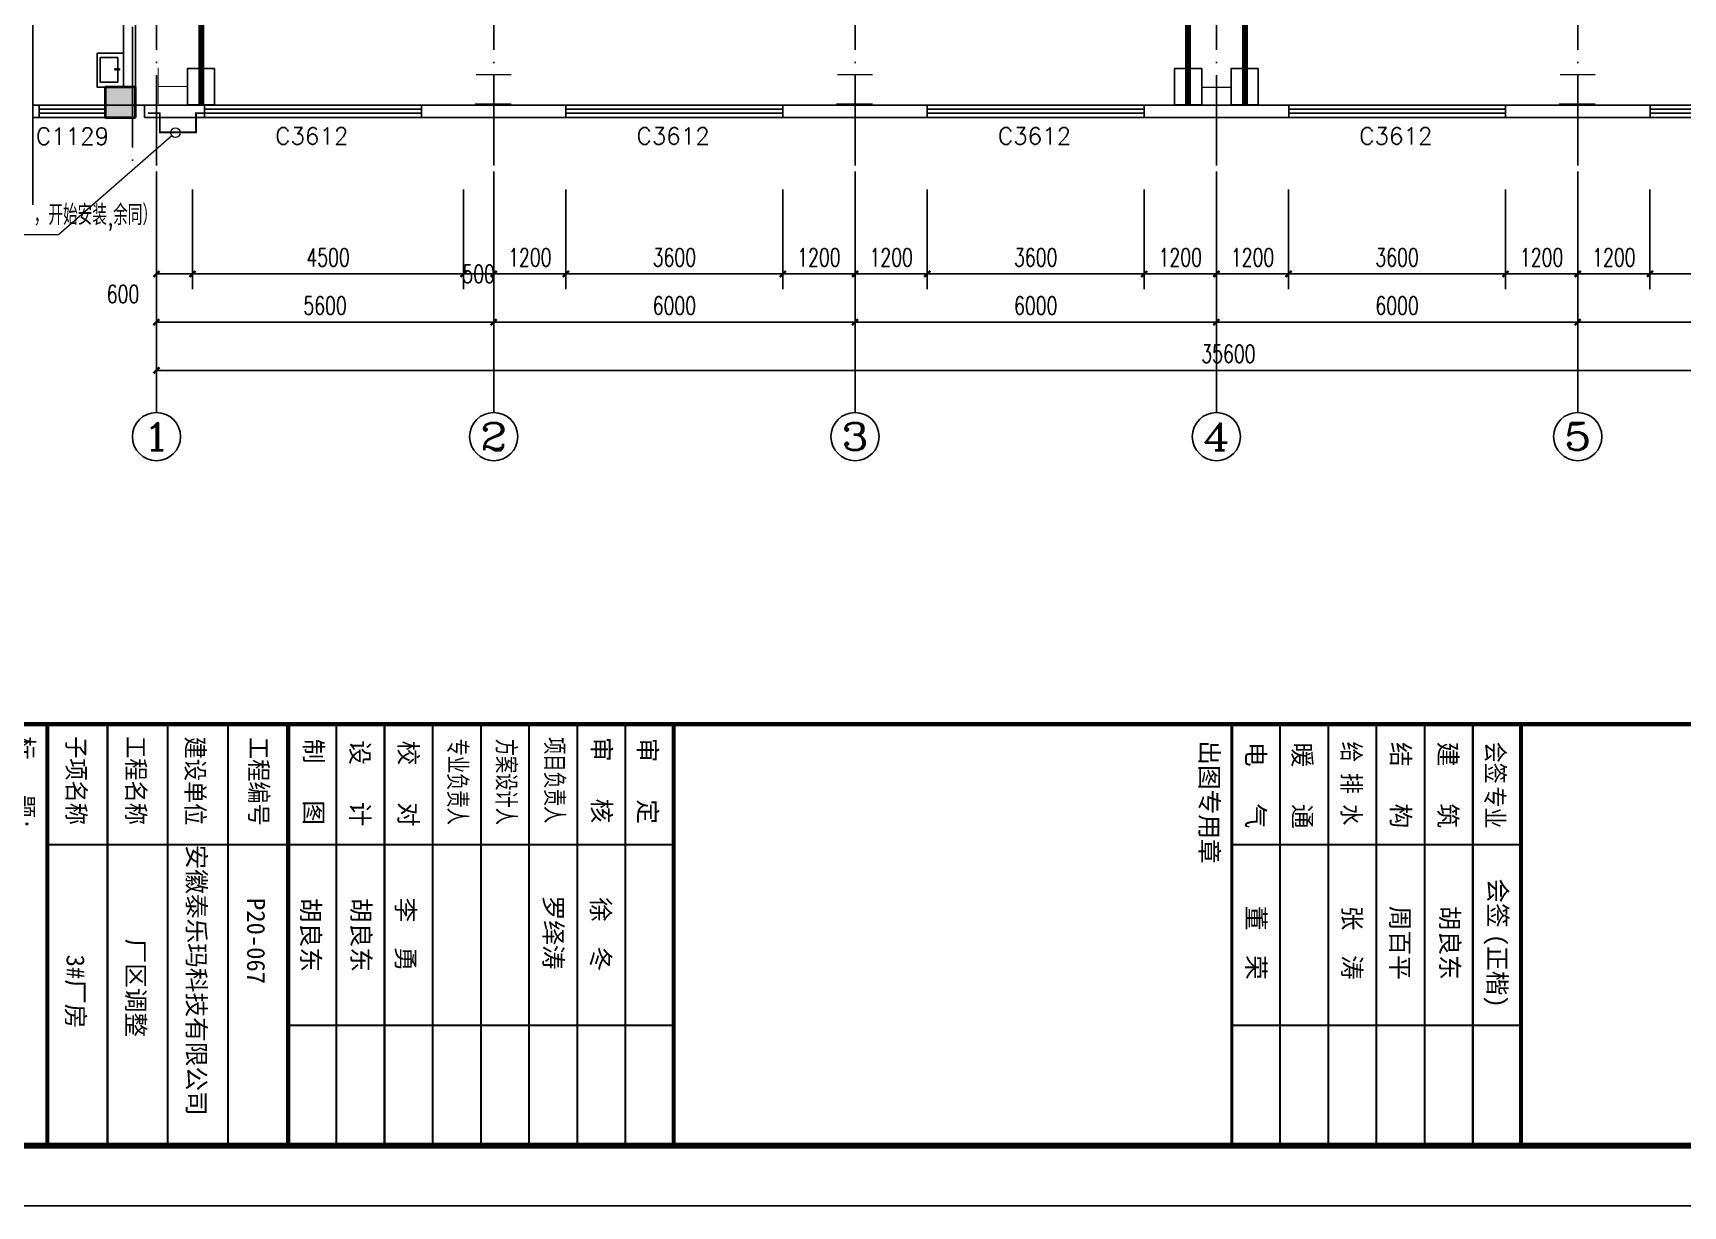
# Model space of a CAD drawing. Extents: x 683431 to 951238, y -788560 to -543702.
# Drawn here: x 832965 to 860363, y -719850 to -700378 of the extents above; entities that cross this region are included whole.
import ezdxf
from ezdxf.enums import TextEntityAlignment as Align

# ---------------------------------------------------------------- set-up
doc = ezdxf.new("R2010")
doc.units = 0
doc.header["$LTSCALE"] = 1000
doc.header["$MEASUREMENT"] = 0
doc.linetypes.add('CENTER', pattern=[50.8, 31.75, -6.35, 6.35, -6.35])
doc.linetypes.add('DOTE', pattern=[2.42, 2, -0.2, 0.02, -0.2])
for name, color, linetype in [('3', 3, 'CENTER'), ('AXIS', 3, 'Continuous'), ('AXIS_TEXT', 7, 'Continuous'), ('BZ_标准图框', 7, 'Continuous'), ('COLUMN', 9, 'Continuous'), ('DIM_SYMB', 3, 'Continuous'), ('DOTE', 1, 'Continuous'), ('GROUND', 2, 'Continuous'), ('PUB_HATCH', 23, 'Continuous'), ('PUB_TEXT', 3, 'Continuous'), ('PUB_TITLE', 4, 'Continuous'), ('RAIL', 163, 'Continuous'), ('TK(图框线)', 45, 'Continuous'), ('WALL', 7, 'Continuous'), ('WINDOW', 4, 'Continuous'), ('WINDOW_TEXT', 7, 'Continuous'), ('洁具', 253, 'Continuous')]:
    doc.layers.add(name, color=color, linetype=linetype)
doc.layers.add('DIM_IDEN', color=3, linetype='Continuous', lineweight=13)
doc.layers.add('柱', color=2, linetype='Continuous', lineweight=35)
doc.styles.add('_TCH_AXIS', font='COMPLEX', dxfattribs={"bigfont": 'GBCBIG'})
doc.styles.add('_TCH_DIM_T3', font='SIMPLEX', dxfattribs={"width": 0.705882, "bigfont": 'GBCBIG'})
doc.styles.add('_TCH_LABEL', font='COMPLEX', dxfattribs={"bigfont": 'GBCBIG'})
doc.styles.add('_TCH_WINDOW', font='simplex_.ttf', dxfattribs={"height": 3.5, "bigfont": 'GBCBIG'})
doc.styles.add('COMPLEX', font='COMPLEX')
doc.styles.add('HT', font='')
doc.styles.add('宋体', font='')
doc.styles.get('HT').set_extended_font_data('SimHei')
doc.styles.get('宋体').set_extended_font_data('SimSun')
doc.dimstyles.new('_TCH_ARCH&&100', dxfattribs={"dimtxt": 297.5, "dimasz": 100, "dimexe": 250, "dimexo": 300, "dimgap": 126.25, "dimtad": 1, "dimdec": 0, "dimzin": 0, "dimdsep": 46, "dimtxsty": '_TCH_DIM_T3', "dimblk": 'ARCHTICK', "dimcen": 0.09, "dimazin": 2, "dimtfac": 1, "dimtdec": 0, "dimtix": 1, "dimtmove": 2, "dimatfit": 3, "dimfxl": 0, "dimtolj": 1, "dimtzin": 0, "dimarcsym": 0})

# ---------------------------------------------------------------- blocks, each defined once
blk = doc.blocks.new('ht34rwe4')
at = {"layer": 'BZ_标准图框'}
for points, const_width in [([(684531, -617629), (741931, -617629)], 70), ([(694331, -617629), (694331, -624629)], 70), ([(695331, -617629), (695331, -624629)], 35), ([(696331, -617629), (696331, -624629)], 35), ([(697331, -617629), (697331, -624629)], 35), ([(698331, -617629), (698331, -624629)], 70), ([(699131, -617629), (699131, -624629)], 35), ([(699131, -617629), (699131, -624629)], 35), ([(699931, -617629), (699931, -624629)], 35), ([(700731, -617629), (700731, -624629)], 35), ([(701531, -617629), (701531, -624629)], 35), ([(702331, -617629), (702331, -624629)], 35), ([(703131, -617629), (703131, -624629)], 35), ([(703931, -617629), (703931, -624629)], 35), ([(704731, -617629), (704731, -624629)], 70), ([(714001, -624629), (714001, -617629)], 50), ([(714801, -624629), (714801, -617629)], 35), ([(715601, -624629), (715601, -617629)], 35), ([(716401, -624629), (716401, -617629)], 35), ([(717201, -624629), (717201, -617629)], 35), ([(718001, -624629), (718001, -617629)], 35), ([(718801, -617629), (718801, -624629)], 70), ([(694331, -619629), (704731, -619629)], 35), ([(718801, -619629), (714001, -619629)], 35), ([(698330, -622629), (704731, -622629)], 35), ([(718801, -622629), (714001, -622629)], 35)]:
    blk.add_lwpolyline(points, dxfattribs=dict(at, const_width=const_width))
at = {"layer": 'BZ_标准图框', "style": 'HT'}
for s, width, p in [('标   题:', 0.95, (693803, -617831)), ('子项名称', 0.9, (694662, -617830)), ('工程名称', 0.9, (695653, -617830)), ('建设单位', 0.9, (696639, -617837)), ('工程编号', 0.9, (697693, -617844)), ('专业负责人', 0.7, (700999, -617871)), ('方案设计人', 0.7, (701806, -617872)), ('项目负责人', 0.7, (702608, -617845)), ('给 排 水', 0.85, (715836, -617918)), ('会签', 0.85, (718227, -617923)), ('专业', 0.85, (718218, -618665))]:
    blk.add_text(s, height=300, rotation=270, dxfattribs=dict(at, width=width)).set_placement(p)
for s, p in [('制   图', (698605, -617874)), ('设   计', (699374, -617897)), ('校   对', (700176, -617903)), ('审   核', (703384, -617844)), ('审   定', (704150, -617857)), ('出图专用章', (713476, -617900)), ('电   气', (714246, -617926)), ('暖   通', (715020, -617936)), ('结   构', (716654, -617927)), ('建   筑', (717439, -617923)), ('会签', (718267, -620191)), ('(正楷)', (718258, -621112))]:
    blk.add_text(s, height=300, rotation=270, dxfattribs=at).set_placement(p)
at = {"layer": 'TK(图框线)'}
for s, style, p in [('安徽泰乐玛科技有限公司', 'HT', (696658, -619629)), ('P20-067', '宋体', (697648, -620516)), ('胡良东', 'HT', (698555, -620516)), ('胡良东', 'HT', (699391, -620516)), ('李  勇', 'HT', (700131, -620509)), ('罗绎涛', 'HT', (702584, -620476)), ('徐  冬', 'HT', (703371, -620505)), ('董  荣', 'HT', (714252, -620646)), ('张  涛', 'HT', (715847, -620646)), ('周百平', 'HT', (716644, -620646)), ('胡良东', 'HT', (717469, -620646)), ('厂区调整', 'HT', (695651, -621189))]:
    blk.add_text(s, height=300, rotation=270, dxfattribs=dict(at, style=style)).set_placement(p)
blk = doc.blocks.new('_ArchTick')
at = {"color": 0, "linetype": 'ByBlock', "const_width": 0.4}
blk.add_lwpolyline([(-0.5, -0.5), (0.5, 0.5)], dxfattribs=at)
blk = doc.blocks.new('*D225')
at = {"layer": 'AXIS', "color": 0, "lineweight": -2}
for p, q in [((835015, -702978), (835015, -704628)), ((835615, -702978), (835615, -704628)), ((835015, -704378), (835615, -704378))]:
    blk.add_line(p, q, dxfattribs=at)
at = {"layer": 'Defpoints', "color": 0}
for p in [(835015, -702678), (835615, -702678), (835615, -704378)]:
    blk.add_point(p, dxfattribs=at)
at = {"layer": 'AXIS', "color": 0, "lineweight": -2, "xscale": 100, "yscale": 100, "zscale": 100, "rotation": 180}
blk.add_blockref('_ArchTick', (835015, -704378), dxfattribs=at)
at = {"layer": 'AXIS', "color": 0, "lineweight": -2, "xscale": 100, "yscale": 100, "zscale": 100}
blk.add_blockref('_ArchTick', (835615, -704378), dxfattribs=at)
at = {"layer": 'AXIS', "color": 0, "insert": (834460, -704711), "char_height": 297.5, "attachment_point": 5, "style": '_TCH_DIM_T3'}
blk.add_mtext('\\A1;600', dxfattribs=at)
blk = doc.blocks.new('*D226')
at = {"layer": 'AXIS', "color": 0, "lineweight": -2}
for p, q in [((835615, -702978), (835615, -704628)), ((840115, -702978), (840115, -704628)), ((835615, -704378), (840115, -704378))]:
    blk.add_line(p, q, dxfattribs=at)
at = {"layer": 'Defpoints', "color": 0}
for p in [(835615, -702678), (840115, -702678), (840115, -704378)]:
    blk.add_point(p, dxfattribs=at)
at = {"layer": 'AXIS', "color": 0, "lineweight": -2, "xscale": 100, "yscale": 100, "zscale": 100, "rotation": 180}
blk.add_blockref('_ArchTick', (835615, -704378), dxfattribs=at)
at = {"layer": 'AXIS', "color": 0, "lineweight": -2, "xscale": 100, "yscale": 100, "zscale": 100}
blk.add_blockref('_ArchTick', (840115, -704378), dxfattribs=at)
at = {"layer": 'AXIS', "color": 0, "insert": (837865, -704103), "char_height": 297.5, "attachment_point": 5, "style": '_TCH_DIM_T3'}
blk.add_mtext('\\A1;4500', dxfattribs=at)
blk = doc.blocks.new('*D227')
at = {"layer": 'AXIS', "color": 0, "lineweight": -2}
for p, q in [((840115, -702978), (840115, -704628)), ((840615, -702978), (840615, -704628)), ((840115, -704378), (840615, -704378))]:
    blk.add_line(p, q, dxfattribs=at)
at = {"layer": 'Defpoints', "color": 0}
for p in [(840115, -702678), (840615, -702678), (840615, -704378)]:
    blk.add_point(p, dxfattribs=at)
at = {"layer": 'AXIS', "color": 0, "lineweight": -2, "xscale": 100, "yscale": 100, "zscale": 100, "rotation": 180}
blk.add_blockref('_ArchTick', (840115, -704378), dxfattribs=at)
at = {"layer": 'AXIS', "color": 0, "lineweight": -2, "xscale": 100, "yscale": 100, "zscale": 100}
blk.add_blockref('_ArchTick', (840615, -704378), dxfattribs=at)
at = {"layer": 'AXIS', "color": 0, "insert": (840365, -704377), "char_height": 297.5, "attachment_point": 5, "style": '_TCH_DIM_T3'}
blk.add_mtext('\\A1;500', dxfattribs=at)
blk = doc.blocks.new('*D228')
at = {"layer": 'AXIS', "color": 0, "lineweight": -2}
for p, q in [((840615, -702978), (840615, -704628)), ((841815, -702978), (841815, -704628)), ((840615, -704378), (841815, -704378))]:
    blk.add_line(p, q, dxfattribs=at)
at = {"layer": 'Defpoints', "color": 0}
for p in [(840615, -702678), (841815, -702678), (841815, -704378)]:
    blk.add_point(p, dxfattribs=at)
at = {"layer": 'AXIS', "color": 0, "lineweight": -2, "xscale": 100, "yscale": 100, "zscale": 100, "rotation": 180}
blk.add_blockref('_ArchTick', (840615, -704378), dxfattribs=at)
at = {"layer": 'AXIS', "color": 0, "lineweight": -2, "xscale": 100, "yscale": 100, "zscale": 100}
blk.add_blockref('_ArchTick', (841815, -704378), dxfattribs=at)
at = {"layer": 'AXIS', "color": 0, "insert": (841215, -704103), "char_height": 297.5, "attachment_point": 5, "style": '_TCH_DIM_T3'}
blk.add_mtext('\\A1;1200', dxfattribs=at)
blk = doc.blocks.new('*D229')
at = {"layer": 'AXIS', "color": 0, "lineweight": -2}
for p, q in [((841815, -702978), (841815, -704628)), ((845415, -702978), (845415, -704628)), ((841815, -704378), (845415, -704378))]:
    blk.add_line(p, q, dxfattribs=at)
at = {"layer": 'Defpoints', "color": 0}
for p in [(841815, -702678), (845415, -702678), (845415, -704378)]:
    blk.add_point(p, dxfattribs=at)
at = {"layer": 'AXIS', "color": 0, "lineweight": -2, "xscale": 100, "yscale": 100, "zscale": 100, "rotation": 180}
blk.add_blockref('_ArchTick', (841815, -704378), dxfattribs=at)
at = {"layer": 'AXIS', "color": 0, "lineweight": -2, "xscale": 100, "yscale": 100, "zscale": 100}
blk.add_blockref('_ArchTick', (845415, -704378), dxfattribs=at)
at = {"layer": 'AXIS', "color": 0, "insert": (843615, -704103), "char_height": 297.5, "attachment_point": 5, "style": '_TCH_DIM_T3'}
blk.add_mtext('\\A1;3600', dxfattribs=at)
blk = doc.blocks.new('*D230')
at = {"layer": 'AXIS', "color": 0, "lineweight": -2}
for p, q in [((845415, -702978), (845415, -704628)), ((846615, -702978), (846615, -704628)), ((845415, -704378), (846615, -704378))]:
    blk.add_line(p, q, dxfattribs=at)
at = {"layer": 'Defpoints', "color": 0}
for p in [(845415, -702678), (846615, -702678), (846615, -704378)]:
    blk.add_point(p, dxfattribs=at)
at = {"layer": 'AXIS', "color": 0, "lineweight": -2, "xscale": 100, "yscale": 100, "zscale": 100, "rotation": 180}
blk.add_blockref('_ArchTick', (845415, -704378), dxfattribs=at)
at = {"layer": 'AXIS', "color": 0, "lineweight": -2, "xscale": 100, "yscale": 100, "zscale": 100}
blk.add_blockref('_ArchTick', (846615, -704378), dxfattribs=at)
at = {"layer": 'AXIS', "color": 0, "insert": (846015, -704103), "char_height": 297.5, "attachment_point": 5, "style": '_TCH_DIM_T3'}
blk.add_mtext('\\A1;1200', dxfattribs=at)
blk = doc.blocks.new('*D231')
at = {"layer": 'AXIS', "color": 0, "lineweight": -2}
for p, q in [((846615, -702978), (846615, -704628)), ((847815, -702978), (847815, -704628)), ((846615, -704378), (847815, -704378))]:
    blk.add_line(p, q, dxfattribs=at)
at = {"layer": 'Defpoints', "color": 0}
for p in [(846615, -702678), (847815, -702678), (847815, -704378)]:
    blk.add_point(p, dxfattribs=at)
at = {"layer": 'AXIS', "color": 0, "lineweight": -2, "xscale": 100, "yscale": 100, "zscale": 100, "rotation": 180}
blk.add_blockref('_ArchTick', (846615, -704378), dxfattribs=at)
at = {"layer": 'AXIS', "color": 0, "lineweight": -2, "xscale": 100, "yscale": 100, "zscale": 100}
blk.add_blockref('_ArchTick', (847815, -704378), dxfattribs=at)
at = {"layer": 'AXIS', "color": 0, "insert": (847215, -704103), "char_height": 297.5, "attachment_point": 5, "style": '_TCH_DIM_T3'}
blk.add_mtext('\\A1;1200', dxfattribs=at)
blk = doc.blocks.new('*D232')
at = {"layer": 'AXIS', "color": 0, "lineweight": -2}
for p, q in [((847815, -702978), (847815, -704628)), ((851415, -702978), (851415, -704628)), ((847815, -704378), (851415, -704378))]:
    blk.add_line(p, q, dxfattribs=at)
at = {"layer": 'Defpoints', "color": 0}
for p in [(847815, -702678), (851415, -702678), (851415, -704378)]:
    blk.add_point(p, dxfattribs=at)
at = {"layer": 'AXIS', "color": 0, "lineweight": -2, "xscale": 100, "yscale": 100, "zscale": 100, "rotation": 180}
blk.add_blockref('_ArchTick', (847815, -704378), dxfattribs=at)
at = {"layer": 'AXIS', "color": 0, "lineweight": -2, "xscale": 100, "yscale": 100, "zscale": 100}
blk.add_blockref('_ArchTick', (851415, -704378), dxfattribs=at)
at = {"layer": 'AXIS', "color": 0, "insert": (849615, -704103), "char_height": 297.5, "attachment_point": 5, "style": '_TCH_DIM_T3'}
blk.add_mtext('\\A1;3600', dxfattribs=at)
blk = doc.blocks.new('*D233')
at = {"layer": 'AXIS', "color": 0, "lineweight": -2}
for p, q in [((851415, -702978), (851415, -704628)), ((852615, -702978), (852615, -704628)), ((851415, -704378), (852615, -704378))]:
    blk.add_line(p, q, dxfattribs=at)
at = {"layer": 'Defpoints', "color": 0}
for p in [(851415, -702678), (852615, -702678), (852615, -704378)]:
    blk.add_point(p, dxfattribs=at)
at = {"layer": 'AXIS', "color": 0, "lineweight": -2, "xscale": 100, "yscale": 100, "zscale": 100, "rotation": 180}
blk.add_blockref('_ArchTick', (851415, -704378), dxfattribs=at)
at = {"layer": 'AXIS', "color": 0, "lineweight": -2, "xscale": 100, "yscale": 100, "zscale": 100}
blk.add_blockref('_ArchTick', (852615, -704378), dxfattribs=at)
at = {"layer": 'AXIS', "color": 0, "insert": (852015, -704103), "char_height": 297.5, "attachment_point": 5, "style": '_TCH_DIM_T3'}
blk.add_mtext('\\A1;1200', dxfattribs=at)
blk = doc.blocks.new('*D234')
at = {"layer": 'AXIS', "color": 0, "lineweight": -2}
for p, q in [((852615, -702978), (852615, -704628)), ((853815, -702978), (853815, -704628)), ((852615, -704378), (853815, -704378))]:
    blk.add_line(p, q, dxfattribs=at)
at = {"layer": 'Defpoints', "color": 0}
for p in [(852615, -702678), (853815, -702678), (853815, -704378)]:
    blk.add_point(p, dxfattribs=at)
at = {"layer": 'AXIS', "color": 0, "lineweight": -2, "xscale": 100, "yscale": 100, "zscale": 100, "rotation": 180}
blk.add_blockref('_ArchTick', (852615, -704378), dxfattribs=at)
at = {"layer": 'AXIS', "color": 0, "lineweight": -2, "xscale": 100, "yscale": 100, "zscale": 100}
blk.add_blockref('_ArchTick', (853815, -704378), dxfattribs=at)
at = {"layer": 'AXIS', "color": 0, "insert": (853215, -704103), "char_height": 297.5, "attachment_point": 5, "style": '_TCH_DIM_T3'}
blk.add_mtext('\\A1;1200', dxfattribs=at)
blk = doc.blocks.new('*D235')
at = {"layer": 'AXIS', "color": 0, "lineweight": -2}
for p, q in [((853815, -702978), (853815, -704628)), ((857415, -702978), (857415, -704628)), ((853815, -704378), (857415, -704378))]:
    blk.add_line(p, q, dxfattribs=at)
at = {"layer": 'Defpoints', "color": 0}
for p in [(853815, -702678), (857415, -702678), (857415, -704378)]:
    blk.add_point(p, dxfattribs=at)
at = {"layer": 'AXIS', "color": 0, "lineweight": -2, "xscale": 100, "yscale": 100, "zscale": 100, "rotation": 180}
blk.add_blockref('_ArchTick', (853815, -704378), dxfattribs=at)
at = {"layer": 'AXIS', "color": 0, "lineweight": -2, "xscale": 100, "yscale": 100, "zscale": 100}
blk.add_blockref('_ArchTick', (857415, -704378), dxfattribs=at)
at = {"layer": 'AXIS', "color": 0, "insert": (855615, -704103), "char_height": 297.5, "attachment_point": 5, "style": '_TCH_DIM_T3'}
blk.add_mtext('\\A1;3600', dxfattribs=at)
blk = doc.blocks.new('*D236')
at = {"layer": 'AXIS', "color": 0, "lineweight": -2}
for p, q in [((857415, -702978), (857415, -704628)), ((858615, -702978), (858615, -704628)), ((857415, -704378), (858615, -704378))]:
    blk.add_line(p, q, dxfattribs=at)
at = {"layer": 'Defpoints', "color": 0}
for p in [(857415, -702678), (858615, -702678), (858615, -704378)]:
    blk.add_point(p, dxfattribs=at)
at = {"layer": 'AXIS', "color": 0, "lineweight": -2, "xscale": 100, "yscale": 100, "zscale": 100, "rotation": 180}
blk.add_blockref('_ArchTick', (857415, -704378), dxfattribs=at)
at = {"layer": 'AXIS', "color": 0, "lineweight": -2, "xscale": 100, "yscale": 100, "zscale": 100}
blk.add_blockref('_ArchTick', (858615, -704378), dxfattribs=at)
at = {"layer": 'AXIS', "color": 0, "insert": (858015, -704103), "char_height": 297.5, "attachment_point": 5, "style": '_TCH_DIM_T3'}
blk.add_mtext('\\A1;1200', dxfattribs=at)
blk = doc.blocks.new('*D237')
at = {"layer": 'AXIS', "color": 0, "lineweight": -2}
for p, q in [((858615, -702978), (858615, -704628)), ((859815, -702978), (859815, -704628)), ((858615, -704378), (859815, -704378))]:
    blk.add_line(p, q, dxfattribs=at)
at = {"layer": 'Defpoints', "color": 0}
for p in [(858615, -702678), (859815, -702678), (859815, -704378)]:
    blk.add_point(p, dxfattribs=at)
at = {"layer": 'AXIS', "color": 0, "lineweight": -2, "xscale": 100, "yscale": 100, "zscale": 100, "rotation": 180}
blk.add_blockref('_ArchTick', (858615, -704378), dxfattribs=at)
at = {"layer": 'AXIS', "color": 0, "lineweight": -2, "xscale": 100, "yscale": 100, "zscale": 100}
blk.add_blockref('_ArchTick', (859815, -704378), dxfattribs=at)
at = {"layer": 'AXIS', "color": 0, "insert": (859215, -704103), "char_height": 297.5, "attachment_point": 5, "style": '_TCH_DIM_T3'}
blk.add_mtext('\\A1;1200', dxfattribs=at)
blk = doc.blocks.new('*D238')
at = {"layer": 'AXIS', "color": 0, "lineweight": -2}
for p, q in [((859815, -702978), (859815, -704628)), ((863415, -702978), (863415, -704628)), ((859815, -704378), (863415, -704378))]:
    blk.add_line(p, q, dxfattribs=at)
at = {"layer": 'Defpoints', "color": 0}
for p in [(859815, -702678), (863415, -702678), (863415, -704378)]:
    blk.add_point(p, dxfattribs=at)
at = {"layer": 'AXIS', "color": 0, "lineweight": -2, "xscale": 100, "yscale": 100, "zscale": 100, "rotation": 180}
blk.add_blockref('_ArchTick', (859815, -704378), dxfattribs=at)
at = {"layer": 'AXIS', "color": 0, "lineweight": -2, "xscale": 100, "yscale": 100, "zscale": 100}
blk.add_blockref('_ArchTick', (863415, -704378), dxfattribs=at)
at = {"layer": 'AXIS', "color": 0, "insert": (861615, -704103), "char_height": 297.5, "attachment_point": 5, "style": '_TCH_DIM_T3'}
blk.add_mtext('\\A1;3600', dxfattribs=at)
blk = doc.blocks.new('*D287')
at = {"layer": 'AXIS', "color": 0, "lineweight": -2}
for p, q in [((835015, -702978), (835015, -705428)), ((840615, -702978), (840615, -705428)), ((835015, -705178), (840615, -705178))]:
    blk.add_line(p, q, dxfattribs=at)
at = {"layer": 'Defpoints', "color": 0}
for p in [(835015, -702678), (840615, -702678), (840615, -705178)]:
    blk.add_point(p, dxfattribs=at)
at = {"layer": 'AXIS', "color": 0, "lineweight": -2, "xscale": 100, "yscale": 100, "zscale": 100, "rotation": 180}
blk.add_blockref('_ArchTick', (835015, -705178), dxfattribs=at)
at = {"layer": 'AXIS', "color": 0, "lineweight": -2, "xscale": 100, "yscale": 100, "zscale": 100}
blk.add_blockref('_ArchTick', (840615, -705178), dxfattribs=at)
at = {"layer": 'AXIS', "color": 0, "insert": (837815, -704903), "char_height": 297.5, "attachment_point": 5, "style": '_TCH_DIM_T3'}
blk.add_mtext('\\A1;5600', dxfattribs=at)
blk = doc.blocks.new('*D288')
at = {"layer": 'AXIS', "color": 0, "lineweight": -2}
for p, q in [((840615, -702978), (840615, -705428)), ((846615, -702978), (846615, -705428)), ((840615, -705178), (846615, -705178))]:
    blk.add_line(p, q, dxfattribs=at)
at = {"layer": 'Defpoints', "color": 0}
for p in [(840615, -702678), (846615, -702678), (846615, -705178)]:
    blk.add_point(p, dxfattribs=at)
at = {"layer": 'AXIS', "color": 0, "lineweight": -2, "xscale": 100, "yscale": 100, "zscale": 100, "rotation": 180}
blk.add_blockref('_ArchTick', (840615, -705178), dxfattribs=at)
at = {"layer": 'AXIS', "color": 0, "lineweight": -2, "xscale": 100, "yscale": 100, "zscale": 100}
blk.add_blockref('_ArchTick', (846615, -705178), dxfattribs=at)
at = {"layer": 'AXIS', "color": 0, "insert": (843615, -704903), "char_height": 297.5, "attachment_point": 5, "style": '_TCH_DIM_T3'}
blk.add_mtext('\\A1;6000', dxfattribs=at)
blk = doc.blocks.new('*D289')
at = {"layer": 'AXIS', "color": 0, "lineweight": -2}
for p, q in [((846615, -702978), (846615, -705428)), ((852615, -702978), (852615, -705428)), ((846615, -705178), (852615, -705178))]:
    blk.add_line(p, q, dxfattribs=at)
at = {"layer": 'Defpoints', "color": 0}
for p in [(846615, -702678), (852615, -702678), (852615, -705178)]:
    blk.add_point(p, dxfattribs=at)
at = {"layer": 'AXIS', "color": 0, "lineweight": -2, "xscale": 100, "yscale": 100, "zscale": 100, "rotation": 180}
blk.add_blockref('_ArchTick', (846615, -705178), dxfattribs=at)
at = {"layer": 'AXIS', "color": 0, "lineweight": -2, "xscale": 100, "yscale": 100, "zscale": 100}
blk.add_blockref('_ArchTick', (852615, -705178), dxfattribs=at)
at = {"layer": 'AXIS', "color": 0, "insert": (849615, -704903), "char_height": 297.5, "attachment_point": 5, "style": '_TCH_DIM_T3'}
blk.add_mtext('\\A1;6000', dxfattribs=at)
blk = doc.blocks.new('*D290')
at = {"layer": 'AXIS', "color": 0, "lineweight": -2}
for p, q in [((852615, -702978), (852615, -705428)), ((858615, -702978), (858615, -705428)), ((852615, -705178), (858615, -705178))]:
    blk.add_line(p, q, dxfattribs=at)
at = {"layer": 'Defpoints', "color": 0}
for p in [(852615, -702678), (858615, -702678), (858615, -705178)]:
    blk.add_point(p, dxfattribs=at)
at = {"layer": 'AXIS', "color": 0, "lineweight": -2, "xscale": 100, "yscale": 100, "zscale": 100, "rotation": 180}
blk.add_blockref('_ArchTick', (852615, -705178), dxfattribs=at)
at = {"layer": 'AXIS', "color": 0, "lineweight": -2, "xscale": 100, "yscale": 100, "zscale": 100}
blk.add_blockref('_ArchTick', (858615, -705178), dxfattribs=at)
at = {"layer": 'AXIS', "color": 0, "insert": (855615, -704903), "char_height": 297.5, "attachment_point": 5, "style": '_TCH_DIM_T3'}
blk.add_mtext('\\A1;6000', dxfattribs=at)
blk = doc.blocks.new('*D291')
at = {"layer": 'AXIS', "color": 0, "lineweight": -2}
for p, q in [((858615, -702978), (858615, -705428)), ((864615, -702978), (864615, -705428)), ((858615, -705178), (864615, -705178))]:
    blk.add_line(p, q, dxfattribs=at)
at = {"layer": 'Defpoints', "color": 0}
for p in [(858615, -702678), (864615, -702678), (864615, -705178)]:
    blk.add_point(p, dxfattribs=at)
at = {"layer": 'AXIS', "color": 0, "lineweight": -2, "xscale": 100, "yscale": 100, "zscale": 100, "rotation": 180}
blk.add_blockref('_ArchTick', (858615, -705178), dxfattribs=at)
at = {"layer": 'AXIS', "color": 0, "lineweight": -2, "xscale": 100, "yscale": 100, "zscale": 100}
blk.add_blockref('_ArchTick', (864615, -705178), dxfattribs=at)
at = {"layer": 'AXIS', "color": 0, "insert": (861615, -704903), "char_height": 297.5, "attachment_point": 5, "style": '_TCH_DIM_T3'}
blk.add_mtext('\\A1;6000', dxfattribs=at)
blk = doc.blocks.new('*D293')
at = {"layer": 'AXIS', "color": 0, "lineweight": -2}
for p, q in [((835015, -702978), (835015, -706228)), ((870615, -702978), (870615, -706228)), ((835015, -705978), (870615, -705978))]:
    blk.add_line(p, q, dxfattribs=at)
at = {"layer": 'Defpoints', "color": 0}
for p in [(835015, -702678), (870615, -702678), (870615, -705978)]:
    blk.add_point(p, dxfattribs=at)
at = {"layer": 'AXIS', "color": 0, "lineweight": -2, "xscale": 100, "yscale": 100, "zscale": 100, "rotation": 180}
blk.add_blockref('_ArchTick', (835015, -705978), dxfattribs=at)
at = {"layer": 'AXIS', "color": 0, "lineweight": -2, "xscale": 100, "yscale": 100, "zscale": 100}
blk.add_blockref('_ArchTick', (870615, -705978), dxfattribs=at)
at = {"layer": 'AXIS', "color": 0, "insert": (852815, -705703), "char_height": 297.5, "attachment_point": 5, "style": '_TCH_DIM_T3'}
blk.add_mtext('\\A1;35600', dxfattribs=at)
blk = doc.blocks.new('_AXISO')
blk.add_circle((0, 0), 0.5)
at = {"layer": 'AXIS_TEXT', "style": 'COMPLEX', "width": 1.041667}
blk.add_attdef('A', text='', height=0.56, dxfattribs=at).set_placement((-0.25, -0.28), (0.25, -0.28), align=Align.FIT)
blk = doc.blocks.new('$plan$00003701')
at = {"layer": '洁具'}
for points in [[(-283, -433), (-283, 0), (283, 0), (283, -433), (-283, -433)], [(-23, -93), (-212, -93)], [(-212, -93), (-212, -382), (200, -382), (200, -93), (-4, -93)], [(-23, -66), (-23, -139), (-4, -139), (-4, -66), (-23, -66)]]:
    blk.add_lwpolyline(points, dxfattribs=at)
blk = doc.blocks.new('$WINLIB2D$00000001')
at = {"color": 0}
for points in [[(-0.5, 0.5), (-0.5, -0.5)], [(-0.5, 0.5), (0.5, 0.5)], [(0.5, -0.5), (0.5, 0.5)], [(0.5, 0.1667), (-0.5, 0.1667)], [(0.5, -0.1667), (-0.5, -0.1667)], [(-0.5, -0.5), (0.5, -0.5)]]:
    blk.add_lwpolyline(points, dxfattribs=at)
blk = doc.blocks.new('_FZH')
blk.add_lwpolyline([(-0.5, -0.5), (0.5, -0.5), (0.5, 0.5), (-0.5, 0.5)], close=True)
at = {"layer": 'PUB_HATCH'}
blk.add_solid([(-0.5, -0.5), (0.5, -0.5), (-0.5, 0.5), (0.5, 0.5)], dxfattribs=at)

msp = doc.modelspace()

# ---------------------------------------------------------------- linework, layer by layer
at = {"ltscale": 10, "const_width": 20}
for points in [[(835043.1, -701539.3), (835043.1, -700954.5)], [(835043.1, -701539.3), (835043.1, -700954.5)], [(835043.1, -701539.3), (835043.1, -700954.5)], [(835043.1, -701541.8), (835043.1, -700957)], [(835043.1, -701557.6), (835043.1, -700972.8)], [(835043.1, -701557.9), (835043.1, -700973.1)], [(835530.7, -701552.7), (835530.7, -700967.9)], [(835530.7, -701552.7), (835530.7, -700967.9)], [(835530.7, -701552.7), (835530.7, -700967.9)], [(835530.7, -701555.2), (835530.7, -700970.4)], [(835530.7, -701557.6), (835530.7, -700972.8)], [(835530.7, -701571), (835530.7, -700986.2)], [(835530.7, -701571.2), (835530.7, -700986.4)], [(840907.5, -701068.5), (840322.7, -701068.5)], [(840615.1, -701068.5), (840615.1, -701556.1)], [(846907.5, -701068.5), (846322.7, -701068.5)], [(846615.1, -701068.5), (846615.1, -701556.1)], [(852371.5, -701571), (852371.5, -700986.2)], [(852859.1, -701552.7), (852859.1, -700967.9)], [(852859.1, -701552.7), (852859.1, -700967.9)], [(852859.1, -701552.7), (852859.1, -700967.9)], [(852859.1, -701555.2), (852859.1, -700970.4)], [(852859.1, -701571), (852859.1, -700986.2)], [(852859.1, -701571.2), (852859.1, -700986.4)], [(858907.5, -701068.5), (858322.7, -701068.5)], [(858615.1, -701068.5), (858615.1, -701556.1)], [(835530.7, -701265.2), (835043.1, -701265.2)], [(852371.5, -701278.6), (852859.1, -701278.6)], [(840889.2, -701556.1), (840304.4, -701556.1)], [(840889.2, -701556.1), (840304.4, -701556.1)], [(840889.2, -701556.1), (840304.4, -701556.1)], [(840891.7, -701556.1), (840306.9, -701556.1)], [(840907.5, -701556.1), (840322.7, -701556.1)], [(840907.7, -701556.1), (840322.9, -701556.1)], [(846889.2, -701556.1), (846304.4, -701556.1)], [(846889.2, -701556.1), (846304.4, -701556.1)], [(846889.2, -701556.1), (846304.4, -701556.1)], [(846891.7, -701556.1), (846306.9, -701556.1)], [(846907.5, -701556.1), (846322.7, -701556.1)], [(846907.7, -701556.1), (846322.9, -701556.1)], [(858889.2, -701556.1), (858304.4, -701556.1)], [(858889.2, -701556.1), (858304.4, -701556.1)], [(858889.2, -701556.1), (858304.4, -701556.1)], [(858891.7, -701556.1), (858306.9, -701556.1)], [(858907.5, -701556.1), (858322.7, -701556.1)], [(858907.7, -701556.1), (858322.9, -701556.1)]]:
    msp.add_lwpolyline(points, dxfattribs=at)
at = {"linetype": 'Continuous'}
for points in [[(835980.7, -700967.6), (835980.7, -701571), (835530.7, -701571), (835530.7, -700967.6)], [(851921.5, -700967.6), (851921.5, -701571), (852371.5, -701571), (852371.5, -700967.6)], [(853309.1, -700967.6), (853309.1, -701571), (852859.1, -701571), (852859.1, -700967.6)]]:
    msp.add_lwpolyline(points, close=True, dxfattribs=at)
at = {"const_width": 30}
msp.add_lwpolyline([(835872.4, -701707.4), (835672.4, -701707.4), (835672.4, -702027.4), (835072.4, -702027.4), (835072.4, -701707.4), (834872.4, -701707.4)], dxfattribs=at)
at = {"layer": '3', "color": 0, "linetype": 'DOTE', "const_width": 100}
for points in [[(835760.5, -629578.1), (835760.5, -701578.1)], [(852141.7, -629578.1), (852141.7, -701578.1)], [(853088.9, -629578.1), (853088.9, -701578.1)]]:
    msp.add_lwpolyline(points, dxfattribs=at)
at = {"layer": 'AXIS'}
for p, q in [((835015.3, -702678.1), (835015.3, -706678.1)), ((840615.3, -702678.1), (840615.3, -706678.1)), ((846615.3, -702678.1), (846615.3, -706678.1)), ((852615.3, -702678.1), (852615.3, -706678.1)), ((858615.3, -702678.1), (858615.3, -706678.1))]:
    msp.add_line(p, q, dxfattribs=at)
at = {"layer": 'DIM_IDEN'}
for p, q in [((835270.3, -702084.8), (833387.9, -703730)), ((833387.9, -703730), (828218.1, -703730))]:
    msp.add_line(p, q, dxfattribs=at)
msp.add_circle((835330.6, -702032.1), 80.1, dxfattribs=at)
at = {"layer": 'DIM_SYMB'}
msp.add_lwpolyline([(832965.3, -626625.6), (832965.3, -664814.4), (833175.3, -664890.9), (832755.3, -664964.9), (832965.3, -665039.4), (832965.3, -703228.3)], dxfattribs=at)
at = {"layer": 'DOTE', "linetype": 'DOTE'}
for p, q in [((834615.3, -627678.1), (834615.3, -702578.1)), ((835015.3, -628478.1), (835015.3, -702578.1)), ((840615.3, -628478.1), (840615.3, -702578.1)), ((846615.3, -628478.1), (846615.3, -702578.1)), ((852615.3, -628478.1), (852615.3, -702578.1)), ((858615.3, -628478.1), (858615.3, -702578.1)), ((871715.3, -701578.1), (832965.3, -701578.1))]:
    msp.add_line(p, q, dxfattribs=at)
at = {"layer": 'GROUND'}
for p, q in [((832965.3, -701778.1), (834315.3, -701778.1)), ((834815.3, -701778.1), (870815.3, -701778.1))]:
    msp.add_line(p, q, dxfattribs=at)
at = {"layer": 'PUB_TITLE'}
msp.add_lwpolyline([(822402.4, -719849.5), (881802.4, -719849.5), (881802.4, -614749.5), (822402.4, -614749.5)], close=True, dxfattribs=at)
at = {"layer": 'PUB_TITLE', "const_width": 100}
msp.add_lwpolyline([(823402.4, -718849.5), (880802.4, -718849.5), (880802.4, -617249.5), (823402.4, -617249.5)], close=True, dxfattribs=at)
at = {"layer": 'RAIL', "ltscale": 0.5}
msp.add_line((834815.3, -701778.1), (834815.3, -701578.1), dxfattribs=at)
at = {"layer": 'WALL'}
for p, q in [((834465.3, -698678.1), (834465.3, -701278.1)), ((834665.3, -698678.1), (834665.3, -701278.1)), ((833065.3, -701578.1), (832965.3, -701578.1)), ((832965.3, -701578.1), (832965.3, -701778.1)), ((833065.3, -701778.1), (833065.3, -701578.1)), ((832965.3, -701778.1), (833065.3, -701778.1))]:
    msp.add_line(p, q, dxfattribs=at)
at = {"layer": 'WALL', "color": 2}
for p, q in [((835815.3, -701578.1), (834815.3, -701578.1)), ((834815.3, -701578.1), (834815.3, -701778.1)), ((835815.3, -701778.1), (835815.3, -701578.1)), ((841815.3, -701578.1), (839415.3, -701578.1)), ((839415.3, -701578.1), (839415.3, -701778.1)), ((841815.3, -701778.1), (841815.3, -701578.1)), ((847815.3, -701578.1), (845415.3, -701578.1)), ((845415.3, -701578.1), (845415.3, -701778.1)), ((847815.3, -701778.1), (847815.3, -701578.1)), ((853815.3, -701578.1), (851415.3, -701578.1)), ((851415.3, -701578.1), (851415.3, -701778.1)), ((853815.3, -701778.1), (853815.3, -701578.1)), ((859815.3, -701578.1), (857415.3, -701578.1)), ((857415.3, -701578.1), (857415.3, -701778.1)), ((859815.3, -701778.1), (859815.3, -701578.1)), ((834815.3, -701778.1), (835815.3, -701778.1)), ((839415.3, -701778.1), (841815.3, -701778.1)), ((845415.3, -701778.1), (847815.3, -701778.1)), ((851415.3, -701778.1), (853815.3, -701778.1)), ((857415.3, -701778.1), (859815.3, -701778.1))]:
    msp.add_line(p, q, dxfattribs=at)
at = {"layer": '柱', "ltscale": 1}
msp.add_lwpolyline([(834665.3, -701778.1), (834665.3, -701278.1), (834165.3, -701278.1), (834165.3, -701778.1)], close=True, dxfattribs=at)

# ---------------------------------------------------------------- block references
at = {"layer": 'AXIS'}
ref = msp.add_blockref('_AXISO', (835015.3, -707078.1), dxfattribs=dict(at, xscale=800, yscale=800, zscale=800))
ref.add_attrib('A', '1', dxfattribs={"layer": 'AXIS_TEXT', "ltscale": 0.5, "height": 452.5, "style": '_TCH_AXIS', "width": 2.333333}).set_placement((834789, -707304.4), (835241.6, -707304.4), align=Align.FIT)
ref = msp.add_blockref('_AXISO', (840615.3, -707078.1), dxfattribs=dict(at, xscale=800, yscale=800, zscale=800))
ref.add_attrib('A', '2', dxfattribs={"layer": 'AXIS_TEXT', "ltscale": 0.5, "height": 452.5, "style": '_TCH_AXIS', "width": 1.5}).set_placement((840389, -707304.4), (840841.6, -707304.4), align=Align.FIT)
ref = msp.add_blockref('_AXISO', (846615.3, -707078.1), dxfattribs=dict(at, xscale=800, yscale=800, zscale=800))
ref.add_attrib('A', '3', dxfattribs={"layer": 'AXIS_TEXT', "ltscale": 0.5, "height": 452.5, "style": '_TCH_AXIS', "width": 1.5}).set_placement((846389, -707304.4), (846841.6, -707304.4), align=Align.FIT)
ref = msp.add_blockref('_AXISO', (852615.3, -707078.1), dxfattribs=dict(at, xscale=800, yscale=800, zscale=800))
ref.add_attrib('A', '4', dxfattribs={"layer": 'AXIS_TEXT', "ltscale": 0.5, "height": 452.5, "style": '_TCH_AXIS', "width": 1.3125}).set_placement((852389, -707304.4), (852841.6, -707304.4), align=Align.FIT)
ref = msp.add_blockref('_AXISO', (858615.3, -707078.1), dxfattribs=dict(at, xscale=800, yscale=800, zscale=800))
ref.add_attrib('A', '5', dxfattribs={"layer": 'AXIS_TEXT', "ltscale": 0.5, "height": 452.5, "style": '_TCH_AXIS', "width": 1.5}).set_placement((858389, -707304.4), (858841.6, -707304.4), align=Align.FIT)
at = {"layer": 'COLUMN', "xscale": 500.0000000002328, "yscale": 500.0078124994179, "zscale": 500.0078124994179}
msp.add_blockref('_FZH', (834415.3, -701528.1), dxfattribs=at)
at = {"layer": 'RAIL', "rotation": 270}
msp.add_blockref('$plan$00003701', (834465.3, -700995.1), dxfattribs=at)
at = {"layer": 'RAIL'}
msp.add_blockref('ht34rwe4', (138871.6, -94220.8), dxfattribs=at)
at = {"layer": 'WINDOW'}
ref = msp.add_blockref('$WINLIB2D$00000001', (833615.3, -701678.1), dxfattribs=dict(at, xscale=1100, yscale=200, zscale=1100, rotation=4.042488855371045e-12))
ref.add_attrib('A', 'C1129', (833012.9, -702233), dxfattribs={"layer": 'WINDOW_TEXT', "ltscale": 0.5, "height": 280.96, "style": '_TCH_WINDOW'})
ref = msp.add_blockref('$WINLIB2D$00000001', (837615.3, -701678.1), dxfattribs=dict(at, xscale=3600, yscale=200, zscale=3600))
ref.add_attrib('A', 'C3612', (836988, -702228.1), dxfattribs={"layer": 'WINDOW_TEXT', "ltscale": 0.5, "height": 280.96, "style": '_TCH_WINDOW'})
ref = msp.add_blockref('$WINLIB2D$00000001', (843615.3, -701678.1), dxfattribs=dict(at, xscale=3600, yscale=200, zscale=3600))
ref.add_attrib('A', 'C3612', (842988, -702228.1), dxfattribs={"layer": 'WINDOW_TEXT', "ltscale": 0.5, "height": 280.96, "style": '_TCH_WINDOW'})
ref = msp.add_blockref('$WINLIB2D$00000001', (849615.3, -701678.1), dxfattribs=dict(at, xscale=3600, yscale=200, zscale=3600))
ref.add_attrib('A', 'C3612', (848988, -702228.1), dxfattribs={"layer": 'WINDOW_TEXT', "ltscale": 0.5, "height": 280.96, "style": '_TCH_WINDOW'})
ref = msp.add_blockref('$WINLIB2D$00000001', (855615.3, -701678.1), dxfattribs=dict(at, xscale=3600, yscale=200, zscale=3600))
ref.add_attrib('A', 'C3612', (854988, -702228.1), dxfattribs={"layer": 'WINDOW_TEXT', "ltscale": 0.5, "height": 280.96, "style": '_TCH_WINDOW'})
ref = msp.add_blockref('$WINLIB2D$00000001', (861615.3, -701678.1), dxfattribs=dict(at, xscale=3600, yscale=200, zscale=3600))
ref.add_attrib('A', 'C3612', (860988, -702228.1), dxfattribs={"layer": 'WINDOW_TEXT', "ltscale": 0.5, "height": 280.96, "style": '_TCH_WINDOW'})

# ---------------------------------------------------------------- texts
at = {"layer": 'PUB_TEXT', "style": '_TCH_LABEL'}
for s, p in [('，开始安装', (832977.8, -703566.1)), ('余同）', (834296.5, -703566.1))]:
    msp.add_text(s, height=337.59, dxfattribs=at).set_placement(p)
at = {"layer": 'PUB_TEXT', "style": '_TCH_LABEL', "width": 0.705882}
msp.add_text(',', height=297.5, dxfattribs=at).set_placement((834206.5, -703566.1))
at = {"layer": 'TK(图框线)', "style": 'HT'}
msp.add_text('3#厂房', height=300, rotation=270, dxfattribs=at).set_placement((833522.8, -715676.7))

# ---------------------------------------------------------------- dimensions: what is measured, and where the dimension line sits
at = {"layer": 'AXIS'}
for base, p1, p2, picture, middle in [((835615.3, -704378.1), (835015.3, -702678.1), (835615.3, -702678.1), '*D225', (834460.3, -704710.6)), ((840615.3, -704378.1), (840115.3, -702678.1), (840615.3, -702678.1), '*D227', (840365.3, -704376.9))]:
    dim = msp.add_linear_dim(base=base, p1=p1, p2=p2, angle=0, dimstyle='_TCH_ARCH&&100', dxfattribs=at)
    dim.commit()
    dim.dimension.update_dxf_attribs({"geometry": picture, "text_midpoint": middle, "dimtype": 161})
for p1, p2, distance, picture, middle in [((835015.3, -702678.1), (840615.3, -702678.1), -2500, '*D287', (837815.3, -704903.1)), ((835015.3, -702678.1), (870615.3, -702678.1), -3300, '*D293', (852815.3, -705703.1)), ((835615.3, -702678.1), (840115.3, -702678.1), -1700, '*D226', (837865.3, -704103.1)), ((840615.3, -702678.1), (841815.3, -702678.1), -1700, '*D228', (841215.3, -704103.1)), ((840615.3, -702678.1), (846615.3, -702678.1), -2500, '*D288', (843615.3, -704903.1)), ((841815.3, -702678.1), (845415.3, -702678.1), -1700, '*D229', (843615.3, -704103.1)), ((845415.3, -702678.1), (846615.3, -702678.1), -1700, '*D230', (846015.3, -704103.1)), ((846615.3, -702678.1), (847815.3, -702678.1), -1700, '*D231', (847215.3, -704103.1)), ((846615.3, -702678.1), (852615.3, -702678.1), -2500, '*D289', (849615.3, -704903.1)), ((847815.3, -702678.1), (851415.3, -702678.1), -1700, '*D232', (849615.3, -704103.1)), ((851415.3, -702678.1), (852615.3, -702678.1), -1700, '*D233', (852015.3, -704103.1)), ((852615.3, -702678.1), (853815.3, -702678.1), -1700, '*D234', (853215.3, -704103.1)), ((852615.3, -702678.1), (858615.3, -702678.1), -2500, '*D290', (855615.3, -704903.1)), ((853815.3, -702678.1), (857415.3, -702678.1), -1700, '*D235', (855615.3, -704103.1)), ((857415.3, -702678.1), (858615.3, -702678.1), -1700, '*D236', (858015.3, -704103.1)), ((858615.3, -702678.1), (859815.3, -702678.1), -1700, '*D237', (859215.3, -704103.1)), ((858615.3, -702678.1), (864615.3, -702678.1), -2500, '*D291', (861615.3, -704903.1)), ((859815.3, -702678.1), (863415.3, -702678.1), -1700, '*D238', (861615.3, -704103.1))]:
    dim = msp.add_aligned_dim(p1=p1, p2=p2, distance=distance, dimstyle='_TCH_ARCH&&100', dxfattribs=at)
    dim.commit()
    dim.dimension.update_dxf_attribs({"geometry": picture, "text_midpoint": middle})

doc.saveas('drawing.dxf')
